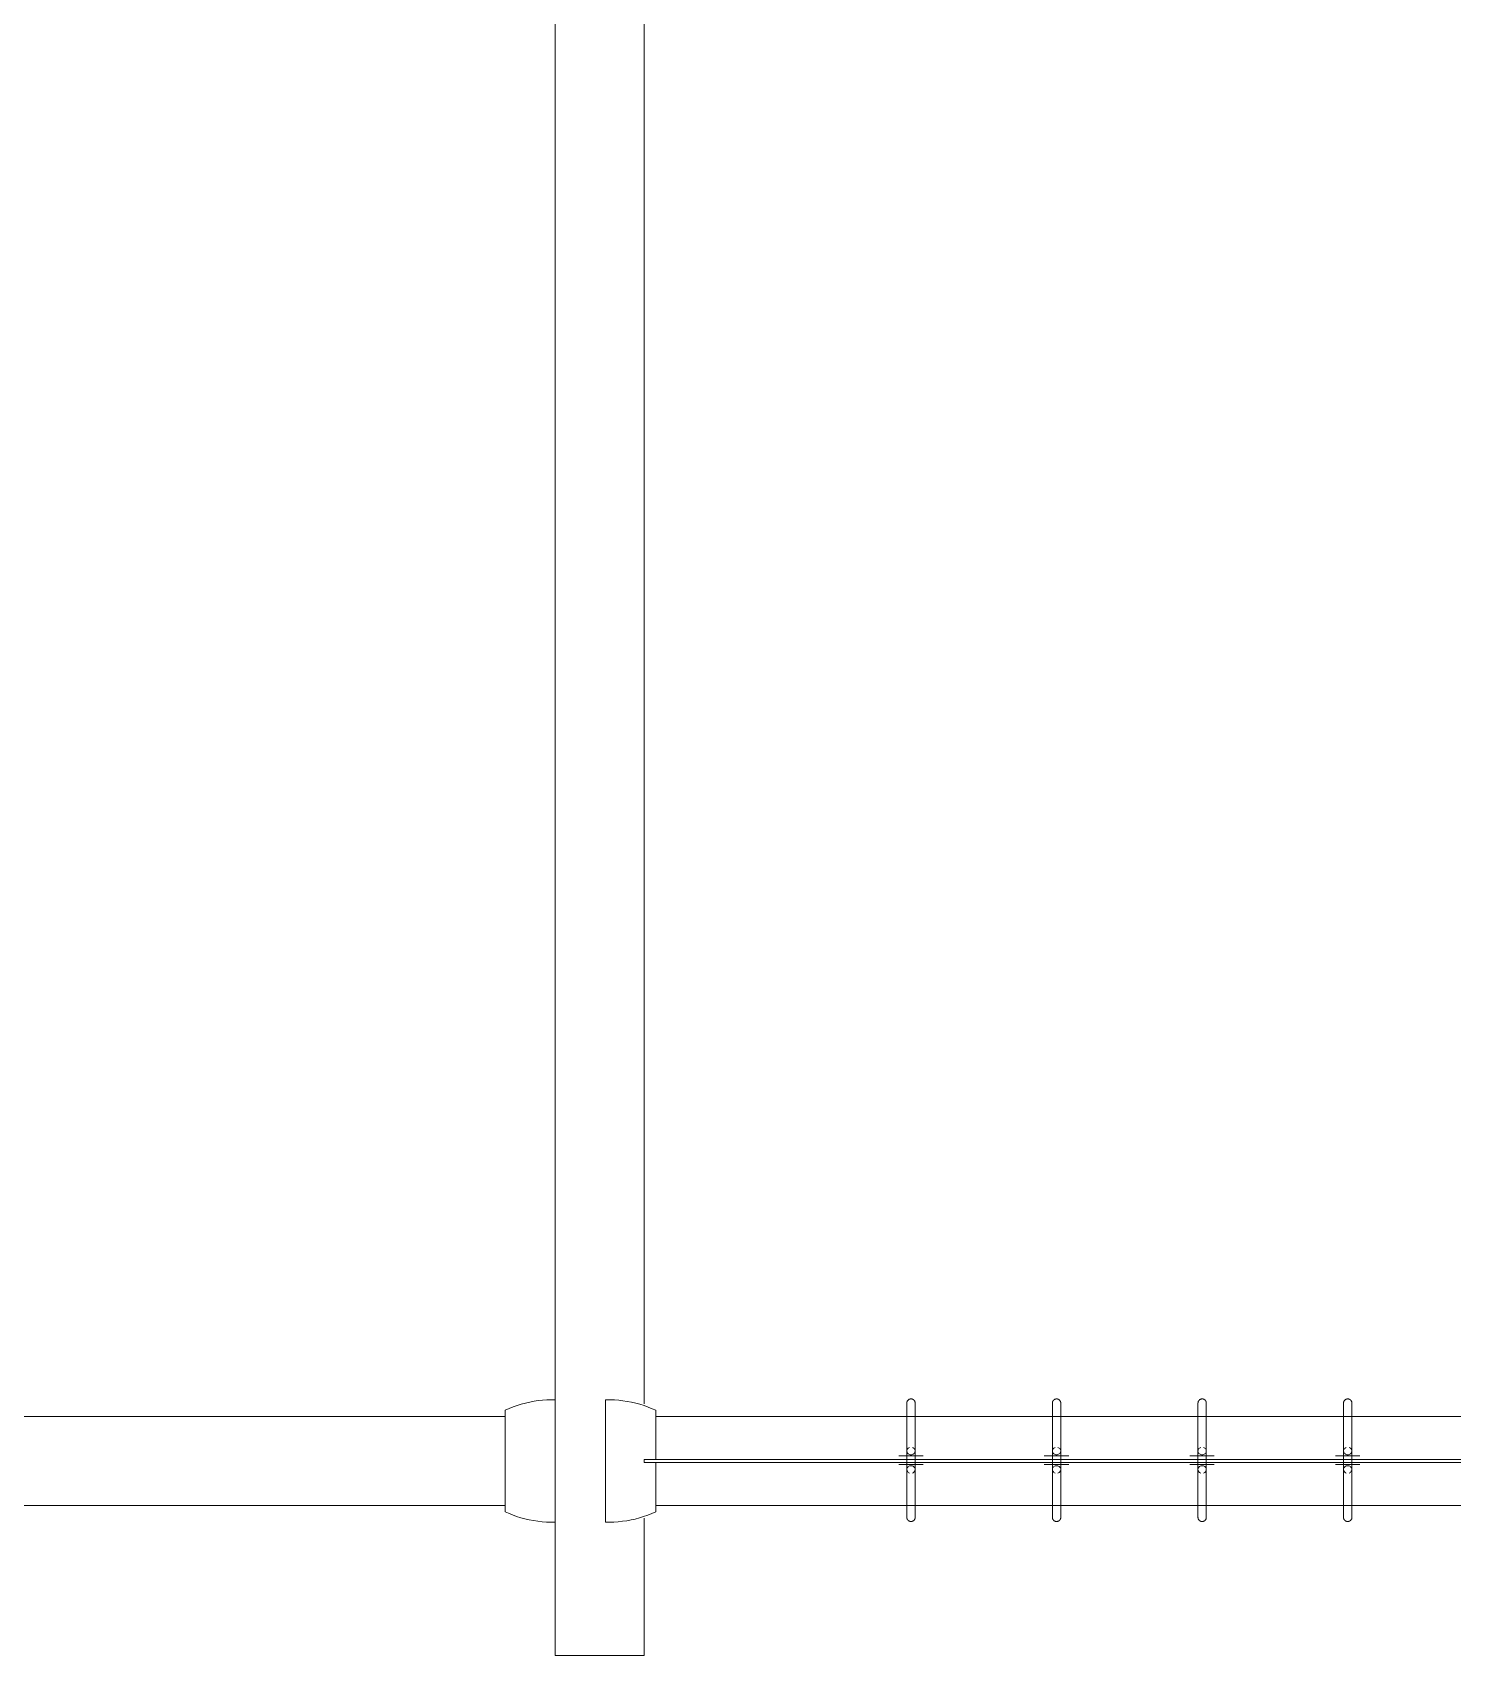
# Model space of a CAD drawing. Header units: inches. Extents: x 899 to 4491, y -721 to 1008.
# Drawn here: x 2213.28 to 2229.24, y 407.54 to 425.79 of the extents above; entities that cross this region are included whole.
import ezdxf

# ---------------------------------------------------------------- set-up
doc = ezdxf.new("R2010")
doc.units = ezdxf.units.IN
doc.header["$MEASUREMENT"] = 0
doc.layers.add('I-WALL', color=2, linetype='Continuous', lineweight=13)
doc.layers.add('P-SANR-FIXT', color=6, linetype='Continuous', lineweight=13)

# ---------------------------------------------------------------- blocks, each defined once
blk = doc.blocks.new('Accessory_Shower_Bobrick_Vinyl-Shower-Curtain - 70 Wide-7268769-FIRST FLOOR CONSTRUCTION')
at = {"layer": 'P-SANR-FIXT', "lineweight": 9}
for p, q in [((-9.046, 0.608), (-9.046, 0.113)), ((-8.953, 0.113), (-8.953, 0.608)), ((-7.41, 0.608), (-7.41, 0.113)), ((-7.316, 0.113), (-7.316, 0.608)), ((-5.774, 0.608), (-5.774, 0.113)), ((-5.68, 0.113), (-5.68, 0.608)), ((-4.137, 0.608), (-4.137, 0.113)), ((-4.043, 0.113), (-4.043, 0.608)), ((-12, 0.016), (12, 0.016)), ((-12, 0.016), (-12, -0.016)), ((-9.137, 0.057), (-8.863, 0.057)), ((-8.863, 0.057), (-9.137, 0.057)), ((-9.071, 0.057), (-8.929, 0.057)), ((-8.929, 0.057), (-9.071, 0.057)), ((-7.501, 0.057), (-7.226, 0.057)), ((-7.226, 0.057), (-7.501, 0.057)), ((-7.435, 0.057), (-7.292, 0.057)), ((-7.292, 0.057), (-7.435, 0.057)), ((-5.865, 0.057), (-5.59, 0.057)), ((-5.59, 0.057), (-5.865, 0.057)), ((-5.799, 0.057), (-5.656, 0.057)), ((-5.656, 0.057), (-5.799, 0.057)), ((-4.228, 0.057), (-3.954, 0.057)), ((-3.954, 0.057), (-4.228, 0.057)), ((-4.162, 0.057), (-4.02, 0.057)), ((-4.02, 0.057), (-4.162, 0.057)), ((12, -0.016), (-12, -0.016)), ((-9.137, -0.04), (-8.863, -0.04)), ((-8.863, -0.04), (-9.137, -0.04)), ((-9.071, -0.04), (-8.929, -0.04)), ((-8.929, -0.04), (-9.071, -0.04)), ((-9.046, -0.095), (-9.046, -0.59)), ((-8.953, -0.59), (-8.953, -0.095)), ((-7.501, -0.04), (-7.226, -0.04)), ((-7.226, -0.04), (-7.501, -0.04)), ((-7.435, -0.04), (-7.292, -0.04)), ((-7.292, -0.04), (-7.435, -0.04)), ((-7.41, -0.095), (-7.41, -0.59)), ((-7.316, -0.59), (-7.316, -0.095)), ((-5.865, -0.04), (-5.59, -0.04)), ((-5.59, -0.04), (-5.865, -0.04)), ((-5.799, -0.04), (-5.656, -0.04)), ((-5.656, -0.04), (-5.799, -0.04)), ((-5.774, -0.095), (-5.774, -0.59)), ((-5.68, -0.59), (-5.68, -0.095)), ((-4.228, -0.04), (-3.954, -0.04)), ((-3.954, -0.04), (-4.228, -0.04)), ((-4.162, -0.04), (-4.02, -0.04)), ((-4.02, -0.04), (-4.162, -0.04)), ((-4.137, -0.095), (-4.137, -0.59)), ((-4.043, -0.59), (-4.043, -0.095))]:
    blk.add_line(p, q, dxfattribs=at)
at = {"layer": 'P-SANR-FIXT', "lineweight": 9, "flags": 128}
for points in [[(-9.046, 0.652), (-9.046, 0.653), (-9.046, 0.655), (-9.046, 0.657), (-9.046, 0.659), (-9.045, 0.661), (-9.045, 0.663), (-9.045, 0.665), (-9.044, 0.666), (-9.043, 0.668), (-9.043, 0.67), (-9.042, 0.672), (-9.041, 0.673), (-9.04, 0.675), (-9.039, 0.676), (-9.038, 0.678), (-9.037, 0.68), (-9.036, 0.681), (-9.035, 0.682), (-9.033, 0.684), (-9.032, 0.685), (-9.031, 0.686), (-9.029, 0.688), (-9.028, 0.689), (-9.026, 0.69), (-9.025, 0.691), (-9.023, 0.692), (-9.022, 0.693), (-9.02, 0.694), (-9.018, 0.695), (-9.016, 0.695), (-9.015, 0.696), (-9.013, 0.696), (-9.011, 0.697), (-9.009, 0.697), (-9.007, 0.698), (-9.006, 0.698), (-9.004, 0.698), (-9.002, 0.698), (-9, 0.698), (-8.999, 0.698)], [(-9.046, 0.608), (-9.046, 0.617), (-9.046, 0.625), (-9.046, 0.632), (-9.046, 0.637), (-9.046, 0.642), (-9.046, 0.646), (-9.046, 0.649), (-9.046, 0.651), (-9.046, 0.652)], [(-9.046, 0.652), (-9.046, 0.651), (-9.046, 0.65), (-9.046, 0.647), (-9.046, 0.643), (-9.046, 0.639), (-9.046, 0.633), (-9.046, 0.627), (-9.046, 0.619), (-9.046, 0.61), (-9.046, 0.601), (-9.046, 0.59), (-9.046, 0.579), (-9.046, 0.567), (-9.046, 0.553), (-9.046, 0.539), (-9.046, 0.524), (-9.046, 0.509), (-9.046, 0.492), (-9.046, 0.475), (-9.046, 0.457), (-9.046, 0.438), (-9.046, 0.418), (-9.046, 0.398), (-9.046, 0.378), (-9.046, 0.356), (-9.046, 0.334), (-9.046, 0.312), (-9.046, 0.289), (-9.046, 0.266), (-9.046, 0.242), (-9.046, 0.218), (-9.046, 0.193), (-9.046, 0.168), (-9.046, 0.143), (-9.046, 0.118), (-9.046, 0.093), (-9.046, 0.067), (-9.046, 0.042), (-9.046, 0.016), (-9.046, -0.01), (-9.046, -0.035), (-9.046, -0.061), (-9.046, -0.086), (-9.046, -0.112), (-9.046, -0.137), (-9.046, -0.162), (-9.046, -0.186), (-9.046, -0.211), (-9.046, -0.235), (-9.046, -0.258), (-9.046, -0.282), (-9.046, -0.304), (-9.046, -0.326), (-9.046, -0.348), (-9.046, -0.369), (-9.046, -0.39), (-9.046, -0.409), (-9.046, -0.429), (-9.046, -0.447), (-9.046, -0.465), (-9.046, -0.482), (-9.046, -0.498), (-9.046, -0.513), (-9.046, -0.528), (-9.046, -0.542), (-9.046, -0.554), (-9.046, -0.566), (-9.046, -0.577), (-9.046, -0.587), (-9.046, -0.596), (-9.046, -0.605), (-9.046, -0.612), (-9.046, -0.618), (-9.046, -0.623), (-9.046, -0.627), (-9.046, -0.63), (-9.046, -0.632), (-9.046, -0.633), (-9.046, -0.634)], [(-8.999, 0.698), (-8.998, 0.698), (-8.996, 0.698), (-8.994, 0.698), (-8.992, 0.698), (-8.99, 0.698), (-8.988, 0.697), (-8.987, 0.697), (-8.985, 0.696), (-8.983, 0.695), (-8.981, 0.695), (-8.979, 0.694), (-8.978, 0.693), (-8.976, 0.692), (-8.975, 0.691), (-8.973, 0.69), (-8.971, 0.689), (-8.97, 0.688), (-8.969, 0.687), (-8.967, 0.686), (-8.966, 0.684), (-8.965, 0.683), (-8.963, 0.681), (-8.962, 0.68), (-8.961, 0.678), (-8.96, 0.677), (-8.959, 0.675), (-8.958, 0.674), (-8.957, 0.672), (-8.956, 0.67), (-8.956, 0.669), (-8.955, 0.667), (-8.955, 0.665), (-8.954, 0.663), (-8.954, 0.661), (-8.953, 0.66), (-8.953, 0.658), (-8.953, 0.656), (-8.953, 0.654), (-8.953, 0.652), (-8.953, 0.652)], [(-8.953, -0.634), (-8.953, -0.633), (-8.953, -0.631), (-8.953, -0.629), (-8.953, -0.625), (-8.953, -0.621), (-8.953, -0.615), (-8.953, -0.608), (-8.953, -0.601), (-8.953, -0.592), (-8.953, -0.583), (-8.953, -0.572), (-8.953, -0.561), (-8.953, -0.549), (-8.953, -0.535), (-8.953, -0.521), (-8.953, -0.506), (-8.953, -0.491), (-8.953, -0.474), (-8.953, -0.457), (-8.953, -0.439), (-8.953, -0.42), (-8.953, -0.4), (-8.953, -0.38), (-8.953, -0.359), (-8.953, -0.338), (-8.953, -0.316), (-8.953, -0.294), (-8.953, -0.271), (-8.953, -0.248), (-8.953, -0.224), (-8.953, -0.2), (-8.953, -0.175), (-8.953, -0.15), (-8.953, -0.125), (-8.953, -0.1), (-8.953, -0.075), (-8.953, -0.049), (-8.953, -0.024), (-8.953, 0.002), (-8.953, 0.028), (-8.953, 0.053), (-8.953, 0.079), (-8.953, 0.105), (-8.953, 0.13), (-8.953, 0.155), (-8.953, 0.18), (-8.953, 0.205), (-8.953, 0.229), (-8.953, 0.253), (-8.953, 0.276), (-8.953, 0.3), (-8.953, 0.322), (-8.953, 0.344), (-8.953, 0.366), (-8.953, 0.387), (-8.953, 0.408), (-8.953, 0.427), (-8.953, 0.447), (-8.953, 0.465), (-8.953, 0.483), (-8.953, 0.5), (-8.953, 0.516), (-8.953, 0.531), (-8.953, 0.546), (-8.953, 0.56), (-8.953, 0.572), (-8.953, 0.584), (-8.953, 0.595), (-8.953, 0.605), (-8.953, 0.614), (-8.953, 0.623), (-8.953, 0.63), (-8.953, 0.636), (-8.953, 0.641), (-8.953, 0.645), (-8.953, 0.648), (-8.953, 0.65), (-8.953, 0.651), (-8.953, 0.652)], [(-8.953, 0.652), (-8.953, 0.651), (-8.953, 0.65), (-8.953, 0.647), (-8.953, 0.643), (-8.953, 0.639), (-8.953, 0.633), (-8.953, 0.627), (-8.953, 0.619), (-8.953, 0.61), (-8.953, 0.608)], [(-7.41, 0.652), (-7.41, 0.653), (-7.41, 0.655), (-7.41, 0.657), (-7.409, 0.659), (-7.409, 0.661), (-7.409, 0.663), (-7.408, 0.665), (-7.408, 0.666), (-7.407, 0.668), (-7.406, 0.67), (-7.406, 0.672), (-7.405, 0.673), (-7.404, 0.675), (-7.403, 0.676), (-7.402, 0.678), (-7.401, 0.68), (-7.4, 0.681), (-7.398, 0.682), (-7.397, 0.684), (-7.396, 0.685), (-7.394, 0.686), (-7.393, 0.688), (-7.391, 0.689), (-7.39, 0.69), (-7.388, 0.691), (-7.387, 0.692), (-7.385, 0.693), (-7.384, 0.694), (-7.382, 0.695), (-7.38, 0.695), (-7.378, 0.696), (-7.377, 0.696), (-7.375, 0.697), (-7.373, 0.697), (-7.371, 0.698), (-7.369, 0.698), (-7.367, 0.698), (-7.365, 0.698), (-7.364, 0.698), (-7.363, 0.698)], [(-7.41, 0.608), (-7.41, 0.617), (-7.41, 0.625), (-7.41, 0.632), (-7.41, 0.637), (-7.41, 0.642), (-7.41, 0.646), (-7.41, 0.649), (-7.41, 0.651), (-7.41, 0.652)], [(-7.41, 0.652), (-7.41, 0.651), (-7.41, 0.65), (-7.41, 0.647), (-7.41, 0.643), (-7.41, 0.639), (-7.41, 0.633), (-7.41, 0.627), (-7.41, 0.619), (-7.41, 0.61), (-7.41, 0.601), (-7.41, 0.59), (-7.41, 0.579), (-7.41, 0.567), (-7.41, 0.553), (-7.41, 0.539), (-7.41, 0.524), (-7.41, 0.509), (-7.41, 0.492), (-7.41, 0.475), (-7.41, 0.457), (-7.41, 0.438), (-7.41, 0.418), (-7.41, 0.398), (-7.41, 0.378), (-7.41, 0.356), (-7.41, 0.334), (-7.41, 0.312), (-7.41, 0.289), (-7.41, 0.266), (-7.41, 0.242), (-7.41, 0.218), (-7.41, 0.193), (-7.41, 0.168), (-7.41, 0.143), (-7.41, 0.118), (-7.41, 0.093), (-7.41, 0.067), (-7.41, 0.042), (-7.41, 0.016), (-7.41, -0.01), (-7.41, -0.035), (-7.41, -0.061), (-7.41, -0.086), (-7.41, -0.112), (-7.41, -0.137), (-7.41, -0.162), (-7.41, -0.186), (-7.41, -0.211), (-7.41, -0.235), (-7.41, -0.258), (-7.41, -0.282), (-7.41, -0.304), (-7.41, -0.326), (-7.41, -0.348), (-7.41, -0.369), (-7.41, -0.39), (-7.41, -0.409), (-7.41, -0.429), (-7.41, -0.447), (-7.41, -0.465), (-7.41, -0.482), (-7.41, -0.498), (-7.41, -0.513), (-7.41, -0.528), (-7.41, -0.542), (-7.41, -0.554), (-7.41, -0.566), (-7.41, -0.577), (-7.41, -0.587), (-7.41, -0.596), (-7.41, -0.605), (-7.41, -0.612), (-7.41, -0.618), (-7.41, -0.623), (-7.41, -0.627), (-7.41, -0.63), (-7.41, -0.632), (-7.41, -0.633), (-7.41, -0.634)], [(-7.363, 0.698), (-7.361, 0.698), (-7.359, 0.698), (-7.357, 0.698), (-7.356, 0.698), (-7.354, 0.698), (-7.352, 0.697), (-7.35, 0.697), (-7.348, 0.696), (-7.347, 0.695), (-7.345, 0.695), (-7.343, 0.694), (-7.341, 0.693), (-7.34, 0.692), (-7.338, 0.691), (-7.337, 0.69), (-7.335, 0.689), (-7.334, 0.688), (-7.332, 0.687), (-7.331, 0.686), (-7.329, 0.684), (-7.328, 0.683), (-7.327, 0.681), (-7.326, 0.68), (-7.325, 0.678), (-7.324, 0.677), (-7.323, 0.675), (-7.322, 0.674), (-7.321, 0.672), (-7.32, 0.67), (-7.319, 0.669), (-7.319, 0.667), (-7.318, 0.665), (-7.318, 0.663), (-7.317, 0.661), (-7.317, 0.66), (-7.317, 0.658), (-7.316, 0.656), (-7.316, 0.654), (-7.316, 0.652), (-7.316, 0.652)], [(-7.316, -0.634), (-7.316, -0.633), (-7.316, -0.631), (-7.316, -0.629), (-7.316, -0.625), (-7.316, -0.621), (-7.316, -0.615), (-7.316, -0.608), (-7.316, -0.601), (-7.316, -0.592), (-7.316, -0.583), (-7.316, -0.572), (-7.316, -0.561), (-7.316, -0.549), (-7.316, -0.535), (-7.316, -0.521), (-7.316, -0.506), (-7.316, -0.491), (-7.316, -0.474), (-7.316, -0.457), (-7.316, -0.439), (-7.316, -0.42), (-7.316, -0.4), (-7.316, -0.38), (-7.316, -0.359), (-7.316, -0.338), (-7.316, -0.316), (-7.316, -0.294), (-7.316, -0.271), (-7.316, -0.248), (-7.316, -0.224), (-7.316, -0.2), (-7.316, -0.175), (-7.316, -0.15), (-7.316, -0.125), (-7.316, -0.1), (-7.316, -0.075), (-7.316, -0.049), (-7.316, -0.024), (-7.316, 0.002), (-7.316, 0.028), (-7.316, 0.053), (-7.316, 0.079), (-7.316, 0.105), (-7.316, 0.13), (-7.316, 0.155), (-7.316, 0.18), (-7.316, 0.205), (-7.316, 0.229), (-7.316, 0.253), (-7.316, 0.276), (-7.316, 0.3), (-7.316, 0.322), (-7.316, 0.344), (-7.316, 0.366), (-7.316, 0.387), (-7.316, 0.408), (-7.316, 0.427), (-7.316, 0.447), (-7.316, 0.465), (-7.316, 0.483), (-7.316, 0.5), (-7.316, 0.516), (-7.316, 0.531), (-7.316, 0.546), (-7.316, 0.56), (-7.316, 0.572), (-7.316, 0.584), (-7.316, 0.595), (-7.316, 0.605), (-7.316, 0.614), (-7.316, 0.623), (-7.316, 0.63), (-7.316, 0.636), (-7.316, 0.641), (-7.316, 0.645), (-7.316, 0.648), (-7.316, 0.65), (-7.316, 0.651), (-7.316, 0.652)], [(-7.316, 0.652), (-7.316, 0.651), (-7.316, 0.65), (-7.316, 0.647), (-7.316, 0.643), (-7.316, 0.639), (-7.316, 0.633), (-7.316, 0.627), (-7.316, 0.619), (-7.316, 0.61), (-7.316, 0.608)], [(-5.774, 0.652), (-5.774, 0.653), (-5.773, 0.655), (-5.773, 0.657), (-5.773, 0.659), (-5.773, 0.661), (-5.772, 0.663), (-5.772, 0.665), (-5.771, 0.666), (-5.771, 0.668), (-5.77, 0.67), (-5.769, 0.672), (-5.768, 0.673), (-5.767, 0.675), (-5.766, 0.676), (-5.765, 0.678), (-5.764, 0.68), (-5.763, 0.681), (-5.762, 0.682), (-5.761, 0.684), (-5.759, 0.685), (-5.758, 0.686), (-5.757, 0.688), (-5.755, 0.689), (-5.754, 0.69), (-5.752, 0.691), (-5.75, 0.692), (-5.749, 0.693), (-5.747, 0.694), (-5.745, 0.695), (-5.744, 0.695), (-5.742, 0.696), (-5.74, 0.696), (-5.738, 0.697), (-5.737, 0.697), (-5.735, 0.698), (-5.733, 0.698), (-5.731, 0.698), (-5.729, 0.698), (-5.727, 0.698), (-5.727, 0.698)], [(-5.774, 0.608), (-5.774, 0.617), (-5.774, 0.625), (-5.774, 0.632), (-5.774, 0.637), (-5.774, 0.642), (-5.774, 0.646), (-5.774, 0.649), (-5.774, 0.651), (-5.774, 0.652)], [(-5.774, 0.652), (-5.774, 0.651), (-5.774, 0.65), (-5.774, 0.647), (-5.774, 0.643), (-5.774, 0.639), (-5.774, 0.633), (-5.774, 0.627), (-5.774, 0.619), (-5.774, 0.61), (-5.774, 0.601), (-5.774, 0.59), (-5.774, 0.579), (-5.774, 0.567), (-5.774, 0.553), (-5.774, 0.539), (-5.774, 0.524), (-5.774, 0.509), (-5.774, 0.492), (-5.774, 0.475), (-5.774, 0.457), (-5.774, 0.438), (-5.774, 0.418), (-5.774, 0.398), (-5.774, 0.378), (-5.774, 0.356), (-5.774, 0.334), (-5.774, 0.312), (-5.774, 0.289), (-5.774, 0.266), (-5.774, 0.242), (-5.774, 0.218), (-5.774, 0.193), (-5.774, 0.168), (-5.774, 0.143), (-5.774, 0.118), (-5.774, 0.093), (-5.774, 0.067), (-5.774, 0.042), (-5.774, 0.016), (-5.774, -0.01), (-5.774, -0.035), (-5.774, -0.061), (-5.774, -0.086), (-5.774, -0.112), (-5.774, -0.137), (-5.774, -0.162), (-5.774, -0.186), (-5.774, -0.211), (-5.774, -0.235), (-5.774, -0.258), (-5.774, -0.282), (-5.774, -0.304), (-5.774, -0.326), (-5.774, -0.348), (-5.774, -0.369), (-5.774, -0.39), (-5.774, -0.409), (-5.774, -0.429), (-5.774, -0.447), (-5.774, -0.465), (-5.774, -0.482), (-5.774, -0.498), (-5.774, -0.513), (-5.774, -0.528), (-5.774, -0.542), (-5.774, -0.554), (-5.774, -0.566), (-5.774, -0.577), (-5.774, -0.587), (-5.774, -0.596), (-5.774, -0.605), (-5.774, -0.612), (-5.774, -0.618), (-5.774, -0.623), (-5.774, -0.627), (-5.774, -0.63), (-5.774, -0.632), (-5.774, -0.633), (-5.774, -0.634)], [(-5.727, 0.698), (-5.725, 0.698), (-5.723, 0.698), (-5.721, 0.698), (-5.719, 0.698), (-5.717, 0.698), (-5.716, 0.697), (-5.714, 0.697), (-5.712, 0.696), (-5.71, 0.695), (-5.708, 0.695), (-5.707, 0.694), (-5.705, 0.693), (-5.703, 0.692), (-5.702, 0.691), (-5.7, 0.69), (-5.699, 0.689), (-5.697, 0.688), (-5.696, 0.687), (-5.694, 0.686), (-5.693, 0.684), (-5.692, 0.683), (-5.691, 0.681), (-5.689, 0.68), (-5.688, 0.678), (-5.687, 0.677), (-5.686, 0.675), (-5.685, 0.674), (-5.685, 0.672), (-5.684, 0.67), (-5.683, 0.669), (-5.682, 0.667), (-5.682, 0.665), (-5.681, 0.663), (-5.681, 0.661), (-5.681, 0.66), (-5.68, 0.658), (-5.68, 0.656), (-5.68, 0.654), (-5.68, 0.652), (-5.68, 0.652)], [(-5.68, -0.634), (-5.68, -0.633), (-5.68, -0.631), (-5.68, -0.629), (-5.68, -0.625), (-5.68, -0.621), (-5.68, -0.615), (-5.68, -0.608), (-5.68, -0.601), (-5.68, -0.592), (-5.68, -0.583), (-5.68, -0.572), (-5.68, -0.561), (-5.68, -0.549), (-5.68, -0.535), (-5.68, -0.521), (-5.68, -0.506), (-5.68, -0.491), (-5.68, -0.474), (-5.68, -0.457), (-5.68, -0.439), (-5.68, -0.42), (-5.68, -0.4), (-5.68, -0.38), (-5.68, -0.359), (-5.68, -0.338), (-5.68, -0.316), (-5.68, -0.294), (-5.68, -0.271), (-5.68, -0.248), (-5.68, -0.224), (-5.68, -0.2), (-5.68, -0.175), (-5.68, -0.15), (-5.68, -0.125), (-5.68, -0.1), (-5.68, -0.075), (-5.68, -0.049), (-5.68, -0.024), (-5.68, 0.002), (-5.68, 0.028), (-5.68, 0.053), (-5.68, 0.079), (-5.68, 0.105), (-5.68, 0.13), (-5.68, 0.155), (-5.68, 0.18), (-5.68, 0.205), (-5.68, 0.229), (-5.68, 0.253), (-5.68, 0.276), (-5.68, 0.3), (-5.68, 0.322), (-5.68, 0.344), (-5.68, 0.366), (-5.68, 0.387), (-5.68, 0.408), (-5.68, 0.427), (-5.68, 0.447), (-5.68, 0.465), (-5.68, 0.483), (-5.68, 0.5), (-5.68, 0.516), (-5.68, 0.531), (-5.68, 0.546), (-5.68, 0.56), (-5.68, 0.572), (-5.68, 0.584), (-5.68, 0.595), (-5.68, 0.605), (-5.68, 0.614), (-5.68, 0.623), (-5.68, 0.63), (-5.68, 0.636), (-5.68, 0.641), (-5.68, 0.645), (-5.68, 0.648), (-5.68, 0.65), (-5.68, 0.651), (-5.68, 0.652)], [(-5.68, 0.652), (-5.68, 0.651), (-5.68, 0.65), (-5.68, 0.647), (-5.68, 0.643), (-5.68, 0.639), (-5.68, 0.633), (-5.68, 0.627), (-5.68, 0.619), (-5.68, 0.61), (-5.68, 0.608)], [(-4.137, 0.652), (-4.137, 0.653), (-4.137, 0.655), (-4.137, 0.657), (-4.137, 0.659), (-4.136, 0.661), (-4.136, 0.663), (-4.135, 0.665), (-4.135, 0.666), (-4.134, 0.668), (-4.134, 0.67), (-4.133, 0.672), (-4.132, 0.673), (-4.131, 0.675), (-4.13, 0.676), (-4.129, 0.678), (-4.128, 0.68), (-4.127, 0.681), (-4.126, 0.682), (-4.124, 0.684), (-4.123, 0.685), (-4.122, 0.686), (-4.12, 0.688), (-4.119, 0.689), (-4.117, 0.69), (-4.116, 0.691), (-4.114, 0.692), (-4.112, 0.693), (-4.111, 0.694), (-4.109, 0.695), (-4.107, 0.695), (-4.106, 0.696), (-4.104, 0.696), (-4.102, 0.697), (-4.1, 0.697), (-4.098, 0.698), (-4.096, 0.698), (-4.095, 0.698), (-4.093, 0.698), (-4.091, 0.698), (-4.09, 0.698)], [(-4.137, 0.608), (-4.137, 0.617), (-4.137, 0.625), (-4.137, 0.632), (-4.137, 0.637), (-4.137, 0.642), (-4.137, 0.646), (-4.137, 0.649), (-4.137, 0.651), (-4.137, 0.652)], [(-4.137, 0.652), (-4.137, 0.651), (-4.137, 0.65), (-4.137, 0.647), (-4.137, 0.643), (-4.137, 0.639), (-4.137, 0.633), (-4.137, 0.627), (-4.137, 0.619), (-4.137, 0.61), (-4.137, 0.601), (-4.137, 0.59), (-4.137, 0.579), (-4.137, 0.567), (-4.137, 0.553), (-4.137, 0.539), (-4.137, 0.524), (-4.137, 0.509), (-4.137, 0.492), (-4.137, 0.475), (-4.137, 0.457), (-4.137, 0.438), (-4.137, 0.418), (-4.137, 0.398), (-4.137, 0.378), (-4.137, 0.356), (-4.137, 0.334), (-4.137, 0.312), (-4.137, 0.289), (-4.137, 0.266), (-4.137, 0.242), (-4.137, 0.218), (-4.137, 0.193), (-4.137, 0.168), (-4.137, 0.143), (-4.137, 0.118), (-4.137, 0.093), (-4.137, 0.067), (-4.137, 0.042), (-4.137, 0.016), (-4.137, -0.01), (-4.137, -0.035), (-4.137, -0.061), (-4.137, -0.086), (-4.137, -0.112), (-4.137, -0.137), (-4.137, -0.162), (-4.137, -0.186), (-4.137, -0.211), (-4.137, -0.235), (-4.137, -0.258), (-4.137, -0.282), (-4.137, -0.304), (-4.137, -0.326), (-4.137, -0.348), (-4.137, -0.369), (-4.137, -0.39), (-4.137, -0.409), (-4.137, -0.429), (-4.137, -0.447), (-4.137, -0.465), (-4.137, -0.482), (-4.137, -0.498), (-4.137, -0.513), (-4.137, -0.528), (-4.137, -0.542), (-4.137, -0.554), (-4.137, -0.566), (-4.137, -0.577), (-4.137, -0.587), (-4.137, -0.596), (-4.137, -0.605), (-4.137, -0.612), (-4.137, -0.618), (-4.137, -0.623), (-4.137, -0.627), (-4.137, -0.63), (-4.137, -0.632), (-4.137, -0.633), (-4.137, -0.634)], [(-4.09, 0.698), (-4.088, 0.698), (-4.087, 0.698), (-4.085, 0.698), (-4.083, 0.698), (-4.081, 0.698), (-4.079, 0.697), (-4.077, 0.697), (-4.076, 0.696), (-4.074, 0.695), (-4.072, 0.695), (-4.07, 0.694), (-4.069, 0.693), (-4.067, 0.692), (-4.065, 0.691), (-4.064, 0.69), (-4.062, 0.689), (-4.061, 0.688), (-4.059, 0.687), (-4.058, 0.686), (-4.057, 0.684), (-4.055, 0.683), (-4.054, 0.681), (-4.053, 0.68), (-4.052, 0.678), (-4.051, 0.677), (-4.05, 0.675), (-4.049, 0.674), (-4.048, 0.672), (-4.047, 0.67), (-4.047, 0.669), (-4.046, 0.667), (-4.045, 0.665), (-4.045, 0.663), (-4.045, 0.661), (-4.044, 0.66), (-4.044, 0.658), (-4.044, 0.656), (-4.044, 0.654), (-4.043, 0.652), (-4.043, 0.652)], [(-4.043, -0.634), (-4.043, -0.633), (-4.043, -0.631), (-4.043, -0.629), (-4.043, -0.625), (-4.043, -0.621), (-4.043, -0.615), (-4.043, -0.608), (-4.043, -0.601), (-4.043, -0.592), (-4.043, -0.583), (-4.043, -0.572), (-4.043, -0.561), (-4.043, -0.549), (-4.043, -0.535), (-4.043, -0.521), (-4.043, -0.506), (-4.043, -0.491), (-4.043, -0.474), (-4.043, -0.457), (-4.043, -0.439), (-4.043, -0.42), (-4.043, -0.4), (-4.043, -0.38), (-4.043, -0.359), (-4.043, -0.338), (-4.043, -0.316), (-4.043, -0.294), (-4.043, -0.271), (-4.043, -0.248), (-4.043, -0.224), (-4.043, -0.2), (-4.043, -0.175), (-4.043, -0.15), (-4.043, -0.125), (-4.043, -0.1), (-4.043, -0.075), (-4.043, -0.049), (-4.043, -0.024), (-4.043, 0.002), (-4.043, 0.028), (-4.043, 0.053), (-4.043, 0.079), (-4.043, 0.105), (-4.043, 0.13), (-4.043, 0.155), (-4.043, 0.18), (-4.043, 0.205), (-4.043, 0.229), (-4.043, 0.253), (-4.043, 0.276), (-4.043, 0.3), (-4.043, 0.322), (-4.043, 0.344), (-4.043, 0.366), (-4.043, 0.387), (-4.043, 0.408), (-4.043, 0.427), (-4.043, 0.447), (-4.043, 0.465), (-4.043, 0.483), (-4.043, 0.5), (-4.043, 0.516), (-4.043, 0.531), (-4.043, 0.546), (-4.043, 0.56), (-4.043, 0.572), (-4.043, 0.584), (-4.043, 0.595), (-4.043, 0.605), (-4.043, 0.614), (-4.043, 0.623), (-4.043, 0.63), (-4.043, 0.636), (-4.043, 0.641), (-4.043, 0.645), (-4.043, 0.648), (-4.043, 0.65), (-4.043, 0.651), (-4.043, 0.652)], [(-4.043, 0.652), (-4.043, 0.651), (-4.043, 0.65), (-4.043, 0.647), (-4.043, 0.643), (-4.043, 0.639), (-4.043, 0.633), (-4.043, 0.627), (-4.043, 0.619), (-4.043, 0.61), (-4.043, 0.608)], [(-9.046, 0.013), (-9.046, 0.018), (-9.046, 0.023), (-9.046, 0.028), (-9.046, 0.032), (-9.046, 0.037), (-9.046, 0.042), (-9.046, 0.046), (-9.046, 0.051), (-9.046, 0.055), (-9.046, 0.06), (-9.046, 0.064), (-9.046, 0.068), (-9.046, 0.072), (-9.046, 0.076), (-9.046, 0.08), (-9.046, 0.084), (-9.046, 0.088), (-9.046, 0.091), (-9.046, 0.095), (-9.046, 0.098), (-9.046, 0.101), (-9.046, 0.104), (-9.046, 0.107), (-9.046, 0.11), (-9.046, 0.112), (-9.046, 0.113)], [(-8.953, 0.113), (-8.953, 0.11), (-8.953, 0.108), (-8.953, 0.105), (-8.953, 0.102), (-8.953, 0.099), (-8.953, 0.095), (-8.953, 0.092), (-8.953, 0.089), (-8.953, 0.085), (-8.953, 0.081), (-8.953, 0.077), (-8.953, 0.073), (-8.953, 0.069), (-8.953, 0.065), (-8.953, 0.061), (-8.953, 0.056), (-8.953, 0.052), (-8.953, 0.047), (-8.953, 0.043), (-8.953, 0.038), (-8.953, 0.033), (-8.953, 0.029), (-8.953, 0.024), (-8.953, 0.019), (-8.953, 0.014)], [(-7.41, 0.013), (-7.41, 0.018), (-7.41, 0.023), (-7.41, 0.028), (-7.41, 0.032), (-7.41, 0.037), (-7.41, 0.042), (-7.41, 0.046), (-7.41, 0.051), (-7.41, 0.055), (-7.41, 0.06), (-7.41, 0.064), (-7.41, 0.068), (-7.41, 0.072), (-7.41, 0.076), (-7.41, 0.08), (-7.41, 0.084), (-7.41, 0.088), (-7.41, 0.091), (-7.41, 0.095), (-7.41, 0.098), (-7.41, 0.101), (-7.41, 0.104), (-7.41, 0.107), (-7.41, 0.11), (-7.41, 0.112), (-7.41, 0.113)], [(-7.316, 0.113), (-7.316, 0.11), (-7.316, 0.108), (-7.316, 0.105), (-7.316, 0.102), (-7.316, 0.099), (-7.316, 0.095), (-7.316, 0.092), (-7.316, 0.089), (-7.316, 0.085), (-7.316, 0.081), (-7.316, 0.077), (-7.316, 0.073), (-7.316, 0.069), (-7.316, 0.065), (-7.316, 0.061), (-7.316, 0.056), (-7.316, 0.052), (-7.316, 0.047), (-7.316, 0.043), (-7.316, 0.038), (-7.316, 0.033), (-7.316, 0.029), (-7.316, 0.024), (-7.316, 0.019), (-7.316, 0.014)], [(-5.774, 0.013), (-5.774, 0.018), (-5.774, 0.023), (-5.774, 0.028), (-5.774, 0.032), (-5.774, 0.037), (-5.774, 0.042), (-5.774, 0.046), (-5.774, 0.051), (-5.774, 0.055), (-5.774, 0.06), (-5.774, 0.064), (-5.774, 0.068), (-5.774, 0.072), (-5.774, 0.076), (-5.774, 0.08), (-5.774, 0.084), (-5.774, 0.088), (-5.774, 0.091), (-5.774, 0.095), (-5.774, 0.098), (-5.774, 0.101), (-5.774, 0.104), (-5.774, 0.107), (-5.774, 0.11), (-5.774, 0.112), (-5.774, 0.113)], [(-5.68, 0.113), (-5.68, 0.11), (-5.68, 0.108), (-5.68, 0.105), (-5.68, 0.102), (-5.68, 0.099), (-5.68, 0.095), (-5.68, 0.092), (-5.68, 0.089), (-5.68, 0.085), (-5.68, 0.081), (-5.68, 0.077), (-5.68, 0.073), (-5.68, 0.069), (-5.68, 0.065), (-5.68, 0.061), (-5.68, 0.056), (-5.68, 0.052), (-5.68, 0.047), (-5.68, 0.043), (-5.68, 0.038), (-5.68, 0.033), (-5.68, 0.029), (-5.68, 0.024), (-5.68, 0.019), (-5.68, 0.014)], [(-4.137, 0.013), (-4.137, 0.018), (-4.137, 0.023), (-4.137, 0.028), (-4.137, 0.032), (-4.137, 0.037), (-4.137, 0.042), (-4.137, 0.046), (-4.137, 0.051), (-4.137, 0.055), (-4.137, 0.06), (-4.137, 0.064), (-4.137, 0.068), (-4.137, 0.072), (-4.137, 0.076), (-4.137, 0.08), (-4.137, 0.084), (-4.137, 0.088), (-4.137, 0.091), (-4.137, 0.095), (-4.137, 0.098), (-4.137, 0.101), (-4.137, 0.104), (-4.137, 0.107), (-4.137, 0.11), (-4.137, 0.112), (-4.137, 0.113)], [(-4.043, 0.113), (-4.043, 0.11), (-4.043, 0.108), (-4.043, 0.105), (-4.043, 0.102), (-4.043, 0.099), (-4.043, 0.095), (-4.043, 0.092), (-4.043, 0.089), (-4.043, 0.085), (-4.043, 0.081), (-4.043, 0.077), (-4.043, 0.073), (-4.043, 0.069), (-4.043, 0.065), (-4.043, 0.061), (-4.043, 0.056), (-4.043, 0.052), (-4.043, 0.047), (-4.043, 0.043), (-4.043, 0.038), (-4.043, 0.033), (-4.043, 0.029), (-4.043, 0.024), (-4.043, 0.019), (-4.043, 0.014)], [(-9.046, -0.095), (-9.046, -0.092), (-9.046, -0.09), (-9.046, -0.087), (-9.046, -0.084), (-9.046, -0.081), (-9.046, -0.077), (-9.046, -0.074), (-9.046, -0.07), (-9.046, -0.067), (-9.046, -0.063), (-9.046, -0.059), (-9.046, -0.055), (-9.046, -0.051), (-9.046, -0.047), (-9.046, -0.043), (-9.046, -0.038), (-9.046, -0.034), (-9.046, -0.029), (-9.046, -0.025), (-9.046, -0.02), (-9.046, -0.015)], [(-8.953, -0.014), (-8.953, -0.019), (-8.953, -0.024), (-8.953, -0.028), (-8.953, -0.033), (-8.953, -0.037), (-8.953, -0.042), (-8.953, -0.046), (-8.953, -0.05), (-8.953, -0.054), (-8.953, -0.058), (-8.953, -0.062), (-8.953, -0.066), (-8.953, -0.07), (-8.953, -0.073), (-8.953, -0.077), (-8.953, -0.08), (-8.953, -0.083), (-8.953, -0.086), (-8.953, -0.089), (-8.953, -0.092), (-8.953, -0.094), (-8.953, -0.095)], [(-7.41, -0.095), (-7.41, -0.092), (-7.41, -0.09), (-7.41, -0.087), (-7.41, -0.084), (-7.41, -0.081), (-7.41, -0.077), (-7.41, -0.074), (-7.41, -0.07), (-7.41, -0.067), (-7.41, -0.063), (-7.41, -0.059), (-7.41, -0.055), (-7.41, -0.051), (-7.41, -0.047), (-7.41, -0.043), (-7.41, -0.038), (-7.41, -0.034), (-7.41, -0.029), (-7.41, -0.025), (-7.41, -0.02), (-7.41, -0.015)], [(-7.316, -0.014), (-7.316, -0.019), (-7.316, -0.024), (-7.316, -0.028), (-7.316, -0.033), (-7.316, -0.037), (-7.316, -0.042), (-7.316, -0.046), (-7.316, -0.05), (-7.316, -0.054), (-7.316, -0.058), (-7.316, -0.062), (-7.316, -0.066), (-7.316, -0.07), (-7.316, -0.073), (-7.316, -0.077), (-7.316, -0.08), (-7.316, -0.083), (-7.316, -0.086), (-7.316, -0.089), (-7.316, -0.092), (-7.316, -0.094), (-7.316, -0.095)], [(-5.774, -0.095), (-5.774, -0.092), (-5.774, -0.09), (-5.774, -0.087), (-5.774, -0.084), (-5.774, -0.081), (-5.774, -0.077), (-5.774, -0.074), (-5.774, -0.07), (-5.774, -0.067), (-5.774, -0.063), (-5.774, -0.059), (-5.774, -0.055), (-5.774, -0.051), (-5.774, -0.047), (-5.774, -0.043), (-5.774, -0.038), (-5.774, -0.034), (-5.774, -0.029), (-5.774, -0.025), (-5.774, -0.02), (-5.774, -0.015)], [(-5.68, -0.014), (-5.68, -0.019), (-5.68, -0.024), (-5.68, -0.028), (-5.68, -0.033), (-5.68, -0.037), (-5.68, -0.042), (-5.68, -0.046), (-5.68, -0.05), (-5.68, -0.054), (-5.68, -0.058), (-5.68, -0.062), (-5.68, -0.066), (-5.68, -0.07), (-5.68, -0.073), (-5.68, -0.077), (-5.68, -0.08), (-5.68, -0.083), (-5.68, -0.086), (-5.68, -0.089), (-5.68, -0.092), (-5.68, -0.094), (-5.68, -0.095)], [(-4.137, -0.095), (-4.137, -0.092), (-4.137, -0.09), (-4.137, -0.087), (-4.137, -0.084), (-4.137, -0.081), (-4.137, -0.077), (-4.137, -0.074), (-4.137, -0.07), (-4.137, -0.067), (-4.137, -0.063), (-4.137, -0.059), (-4.137, -0.055), (-4.137, -0.051), (-4.137, -0.047), (-4.137, -0.043), (-4.137, -0.038), (-4.137, -0.034), (-4.137, -0.029), (-4.137, -0.025), (-4.137, -0.02), (-4.137, -0.015)], [(-4.043, -0.014), (-4.043, -0.019), (-4.043, -0.024), (-4.043, -0.028), (-4.043, -0.033), (-4.043, -0.037), (-4.043, -0.042), (-4.043, -0.046), (-4.043, -0.05), (-4.043, -0.054), (-4.043, -0.058), (-4.043, -0.062), (-4.043, -0.066), (-4.043, -0.07), (-4.043, -0.073), (-4.043, -0.077), (-4.043, -0.08), (-4.043, -0.083), (-4.043, -0.086), (-4.043, -0.089), (-4.043, -0.092), (-4.043, -0.094), (-4.043, -0.095)], [(-9.046, -0.634), (-9.046, -0.633), (-9.046, -0.631), (-9.046, -0.629), (-9.046, -0.625), (-9.046, -0.621), (-9.046, -0.615), (-9.046, -0.608), (-9.046, -0.601), (-9.046, -0.592), (-9.046, -0.59)], [(-8.999, -0.68), (-9.001, -0.68), (-9.003, -0.68), (-9.005, -0.68), (-9.007, -0.68), (-9.009, -0.679), (-9.011, -0.679), (-9.012, -0.679), (-9.014, -0.678), (-9.016, -0.677), (-9.018, -0.677), (-9.019, -0.676), (-9.021, -0.675), (-9.023, -0.674), (-9.024, -0.673), (-9.026, -0.672), (-9.027, -0.671), (-9.029, -0.67), (-9.03, -0.669), (-9.032, -0.667), (-9.033, -0.666), (-9.034, -0.665), (-9.036, -0.663), (-9.037, -0.662), (-9.038, -0.66), (-9.039, -0.659), (-9.04, -0.657), (-9.041, -0.656), (-9.042, -0.654), (-9.042, -0.652), (-9.043, -0.65), (-9.044, -0.649), (-9.044, -0.647), (-9.045, -0.645), (-9.045, -0.643), (-9.046, -0.641), (-9.046, -0.64), (-9.046, -0.638), (-9.046, -0.636), (-9.046, -0.634), (-9.046, -0.634)], [(-8.953, -0.634), (-8.953, -0.635), (-8.953, -0.637), (-8.953, -0.639), (-8.953, -0.641), (-8.954, -0.643), (-8.954, -0.645), (-8.954, -0.646), (-8.955, -0.648), (-8.956, -0.65), (-8.956, -0.652), (-8.957, -0.653), (-8.958, -0.655), (-8.959, -0.657), (-8.96, -0.658), (-8.961, -0.66), (-8.962, -0.661), (-8.963, -0.663), (-8.964, -0.664), (-8.965, -0.666), (-8.967, -0.667), (-8.968, -0.668), (-8.97, -0.67), (-8.971, -0.671), (-8.973, -0.672), (-8.974, -0.673), (-8.976, -0.674), (-8.977, -0.675), (-8.979, -0.676), (-8.981, -0.676), (-8.982, -0.677), (-8.984, -0.678), (-8.986, -0.678), (-8.988, -0.679), (-8.99, -0.679), (-8.991, -0.68), (-8.993, -0.68), (-8.995, -0.68), (-8.997, -0.68), (-8.999, -0.68), (-8.999, -0.68)], [(-8.953, -0.59), (-8.953, -0.599), (-8.953, -0.607), (-8.953, -0.614), (-8.953, -0.619), (-8.953, -0.624), (-8.953, -0.628), (-8.953, -0.631), (-8.953, -0.633), (-8.953, -0.633)], [(-7.41, -0.634), (-7.41, -0.633), (-7.41, -0.631), (-7.41, -0.629), (-7.41, -0.625), (-7.41, -0.621), (-7.41, -0.615), (-7.41, -0.608), (-7.41, -0.601), (-7.41, -0.592), (-7.41, -0.59)], [(-7.363, -0.68), (-7.365, -0.68), (-7.367, -0.68), (-7.369, -0.68), (-7.371, -0.68), (-7.372, -0.679), (-7.374, -0.679), (-7.376, -0.679), (-7.378, -0.678), (-7.38, -0.677), (-7.381, -0.677), (-7.383, -0.676), (-7.385, -0.675), (-7.386, -0.674), (-7.388, -0.673), (-7.39, -0.672), (-7.391, -0.671), (-7.393, -0.67), (-7.394, -0.669), (-7.395, -0.667), (-7.397, -0.666), (-7.398, -0.665), (-7.399, -0.663), (-7.4, -0.662), (-7.401, -0.66), (-7.403, -0.659), (-7.404, -0.657), (-7.404, -0.656), (-7.405, -0.654), (-7.406, -0.652), (-7.407, -0.65), (-7.407, -0.649), (-7.408, -0.647), (-7.409, -0.645), (-7.409, -0.643), (-7.409, -0.641), (-7.41, -0.64), (-7.41, -0.638), (-7.41, -0.636), (-7.41, -0.634), (-7.41, -0.634)], [(-7.316, -0.634), (-7.316, -0.635), (-7.316, -0.637), (-7.317, -0.639), (-7.317, -0.641), (-7.317, -0.643), (-7.318, -0.645), (-7.318, -0.646), (-7.319, -0.648), (-7.319, -0.65), (-7.32, -0.652), (-7.321, -0.653), (-7.322, -0.655), (-7.322, -0.657), (-7.323, -0.658), (-7.324, -0.66), (-7.325, -0.661), (-7.327, -0.663), (-7.328, -0.664), (-7.329, -0.666), (-7.33, -0.667), (-7.332, -0.668), (-7.333, -0.67), (-7.335, -0.671), (-7.336, -0.672), (-7.338, -0.673), (-7.339, -0.674), (-7.341, -0.675), (-7.343, -0.676), (-7.344, -0.676), (-7.346, -0.677), (-7.348, -0.678), (-7.35, -0.678), (-7.351, -0.679), (-7.353, -0.679), (-7.355, -0.68), (-7.357, -0.68), (-7.359, -0.68), (-7.361, -0.68), (-7.363, -0.68), (-7.363, -0.68)], [(-7.316, -0.59), (-7.316, -0.599), (-7.316, -0.607), (-7.316, -0.614), (-7.316, -0.619), (-7.316, -0.624), (-7.316, -0.628), (-7.316, -0.631), (-7.316, -0.633), (-7.316, -0.633)], [(-5.774, -0.634), (-5.774, -0.633), (-5.774, -0.631), (-5.774, -0.629), (-5.774, -0.625), (-5.774, -0.621), (-5.774, -0.615), (-5.774, -0.608), (-5.774, -0.601), (-5.774, -0.592), (-5.774, -0.59)], [(-5.727, -0.68), (-5.729, -0.68), (-5.73, -0.68), (-5.732, -0.68), (-5.734, -0.68), (-5.736, -0.679), (-5.738, -0.679), (-5.74, -0.679), (-5.741, -0.678), (-5.743, -0.677), (-5.745, -0.677), (-5.747, -0.676), (-5.748, -0.675), (-5.75, -0.674), (-5.752, -0.673), (-5.753, -0.672), (-5.755, -0.671), (-5.756, -0.67), (-5.758, -0.669), (-5.759, -0.667), (-5.76, -0.666), (-5.762, -0.665), (-5.763, -0.663), (-5.764, -0.662), (-5.765, -0.66), (-5.766, -0.659), (-5.767, -0.657), (-5.768, -0.656), (-5.769, -0.654), (-5.77, -0.652), (-5.77, -0.65), (-5.771, -0.649), (-5.772, -0.647), (-5.772, -0.645), (-5.773, -0.643), (-5.773, -0.641), (-5.773, -0.64), (-5.773, -0.638), (-5.774, -0.636), (-5.774, -0.634), (-5.774, -0.634)], [(-5.68, -0.634), (-5.68, -0.635), (-5.68, -0.637), (-5.68, -0.639), (-5.68, -0.641), (-5.681, -0.643), (-5.681, -0.645), (-5.682, -0.646), (-5.682, -0.648), (-5.683, -0.65), (-5.684, -0.652), (-5.684, -0.653), (-5.685, -0.655), (-5.686, -0.657), (-5.687, -0.658), (-5.688, -0.66), (-5.689, -0.661), (-5.69, -0.663), (-5.691, -0.664), (-5.693, -0.666), (-5.694, -0.667), (-5.695, -0.668), (-5.697, -0.67), (-5.698, -0.671), (-5.7, -0.672), (-5.701, -0.673), (-5.703, -0.674), (-5.705, -0.675), (-5.706, -0.676), (-5.708, -0.676), (-5.71, -0.677), (-5.712, -0.678), (-5.713, -0.678), (-5.715, -0.679), (-5.717, -0.679), (-5.719, -0.68), (-5.721, -0.68), (-5.722, -0.68), (-5.724, -0.68), (-5.726, -0.68), (-5.727, -0.68)], [(-5.68, -0.59), (-5.68, -0.599), (-5.68, -0.607), (-5.68, -0.614), (-5.68, -0.619), (-5.68, -0.624), (-5.68, -0.628), (-5.68, -0.631), (-5.68, -0.633), (-5.68, -0.633)], [(-4.137, -0.634), (-4.137, -0.633), (-4.137, -0.631), (-4.137, -0.629), (-4.137, -0.625), (-4.137, -0.621), (-4.137, -0.615), (-4.137, -0.608), (-4.137, -0.601), (-4.137, -0.592), (-4.137, -0.59)], [(-4.09, -0.68), (-4.092, -0.68), (-4.094, -0.68), (-4.096, -0.68), (-4.098, -0.68), (-4.1, -0.679), (-4.102, -0.679), (-4.103, -0.679), (-4.105, -0.678), (-4.107, -0.677), (-4.109, -0.677), (-4.11, -0.676), (-4.112, -0.675), (-4.114, -0.674), (-4.115, -0.673), (-4.117, -0.672), (-4.118, -0.671), (-4.12, -0.67), (-4.121, -0.669), (-4.123, -0.667), (-4.124, -0.666), (-4.125, -0.665), (-4.126, -0.663), (-4.128, -0.662), (-4.129, -0.66), (-4.13, -0.659), (-4.131, -0.657), (-4.132, -0.656), (-4.133, -0.654), (-4.133, -0.652), (-4.134, -0.65), (-4.135, -0.649), (-4.135, -0.647), (-4.136, -0.645), (-4.136, -0.643), (-4.137, -0.641), (-4.137, -0.64), (-4.137, -0.638), (-4.137, -0.636), (-4.137, -0.634), (-4.137, -0.634)], [(-4.043, -0.634), (-4.044, -0.635), (-4.044, -0.637), (-4.044, -0.639), (-4.044, -0.641), (-4.044, -0.643), (-4.045, -0.645), (-4.045, -0.646), (-4.046, -0.648), (-4.046, -0.65), (-4.047, -0.652), (-4.048, -0.653), (-4.049, -0.655), (-4.05, -0.657), (-4.051, -0.658), (-4.052, -0.66), (-4.053, -0.661), (-4.054, -0.663), (-4.055, -0.664), (-4.056, -0.666), (-4.058, -0.667), (-4.059, -0.668), (-4.061, -0.67), (-4.062, -0.671), (-4.063, -0.672), (-4.065, -0.673), (-4.067, -0.674), (-4.068, -0.675), (-4.07, -0.676), (-4.072, -0.676), (-4.073, -0.677), (-4.075, -0.678), (-4.077, -0.678), (-4.079, -0.679), (-4.081, -0.679), (-4.082, -0.68), (-4.084, -0.68), (-4.086, -0.68), (-4.088, -0.68), (-4.09, -0.68), (-4.09, -0.68)], [(-4.043, -0.59), (-4.043, -0.599), (-4.043, -0.607), (-4.043, -0.614), (-4.043, -0.619), (-4.043, -0.624), (-4.043, -0.628), (-4.043, -0.631), (-4.043, -0.633), (-4.043, -0.633)]]:
    blk.add_lwpolyline(points, dxfattribs=at)
at = {"layer": 'P-SANR-FIXT', "lineweight": 9}
for points in [[(-8.999, 0.071), (-9.005, 0.071), (-9.016, 0.072), (-9.03, 0.08), (-9.041, 0.091), (-9.047, 0.105), (-9.047, 0.12), (-9.041, 0.134), (-9.03, 0.146), (-9.021, 0.151), (-9.016, 0.153)], [(-8.983, 0.153), (-8.978, 0.151), (-8.969, 0.146), (-8.958, 0.134), (-8.952, 0.12), (-8.952, 0.105), (-8.958, 0.091), (-8.969, 0.08), (-8.983, 0.072), (-8.994, 0.071), (-8.999, 0.071)], [(-7.363, 0.071), (-7.369, 0.071), (-7.379, 0.072), (-7.394, 0.08), (-7.405, 0.091), (-7.41, 0.105), (-7.41, 0.12), (-7.405, 0.134), (-7.394, 0.146), (-7.384, 0.151), (-7.379, 0.153)], [(-7.347, 0.153), (-7.342, 0.151), (-7.332, 0.146), (-7.322, 0.134), (-7.316, 0.12), (-7.316, 0.105), (-7.322, 0.091), (-7.332, 0.08), (-7.347, 0.072), (-7.358, 0.071), (-7.363, 0.071)], [(-5.727, 0.071), (-5.732, 0.071), (-5.743, 0.072), (-5.757, 0.08), (-5.768, 0.091), (-5.774, 0.105), (-5.774, 0.12), (-5.768, 0.134), (-5.758, 0.146), (-5.748, 0.151), (-5.743, 0.153)], [(-5.711, 0.153), (-5.706, 0.151), (-5.696, 0.146), (-5.685, 0.134), (-5.68, 0.12), (-5.68, 0.105), (-5.685, 0.091), (-5.696, 0.08), (-5.71, 0.072), (-5.721, 0.071), (-5.727, 0.071)], [(-4.09, 0.071), (-4.096, 0.071), (-4.107, 0.072), (-4.121, 0.08), (-4.132, 0.091), (-4.137, 0.105), (-4.137, 0.12), (-4.132, 0.134), (-4.121, 0.146), (-4.112, 0.151), (-4.106, 0.153)], [(-4.074, 0.153), (-4.069, 0.151), (-4.06, 0.146), (-4.049, 0.134), (-4.043, 0.12), (-4.043, 0.105), (-4.049, 0.091), (-4.06, 0.08), (-4.074, 0.072), (-4.085, 0.071), (-4.09, 0.071)], [(-8.999, -0.053), (-9.005, -0.053), (-9.016, -0.054), (-9.03, -0.062), (-9.041, -0.073), (-9.047, -0.087), (-9.047, -0.102), (-9.041, -0.116), (-9.03, -0.128), (-9.021, -0.133), (-9.016, -0.135)], [(-8.983, -0.135), (-8.978, -0.133), (-8.969, -0.128), (-8.958, -0.116), (-8.952, -0.102), (-8.952, -0.087), (-8.958, -0.073), (-8.969, -0.062), (-8.983, -0.054), (-8.994, -0.053), (-8.999, -0.053)], [(-7.363, -0.053), (-7.369, -0.053), (-7.379, -0.054), (-7.394, -0.062), (-7.405, -0.073), (-7.41, -0.087), (-7.41, -0.102), (-7.405, -0.116), (-7.394, -0.128), (-7.384, -0.133), (-7.379, -0.135)], [(-7.347, -0.135), (-7.342, -0.133), (-7.332, -0.128), (-7.322, -0.116), (-7.316, -0.102), (-7.316, -0.087), (-7.322, -0.073), (-7.332, -0.062), (-7.347, -0.054), (-7.358, -0.053), (-7.363, -0.053)], [(-5.727, -0.053), (-5.732, -0.053), (-5.743, -0.054), (-5.757, -0.062), (-5.768, -0.073), (-5.774, -0.087), (-5.774, -0.102), (-5.768, -0.116), (-5.758, -0.128), (-5.748, -0.133), (-5.743, -0.135)], [(-5.711, -0.135), (-5.706, -0.133), (-5.696, -0.128), (-5.685, -0.116), (-5.68, -0.102), (-5.68, -0.087), (-5.685, -0.073), (-5.696, -0.062), (-5.71, -0.054), (-5.721, -0.053), (-5.727, -0.053)], [(-4.09, -0.053), (-4.096, -0.053), (-4.107, -0.054), (-4.121, -0.062), (-4.132, -0.073), (-4.137, -0.087), (-4.137, -0.102), (-4.132, -0.116), (-4.121, -0.128), (-4.112, -0.133), (-4.106, -0.135)], [(-4.074, -0.135), (-4.069, -0.133), (-4.06, -0.128), (-4.049, -0.116), (-4.043, -0.102), (-4.043, -0.087), (-4.049, -0.073), (-4.06, -0.062), (-4.074, -0.054), (-4.085, -0.053), (-4.09, -0.053)]]:
    blk.add_open_spline(points, degree=3, dxfattribs=at)
blk = doc.blocks.new('Accessory_Shower_Bobrick_B-207 - 72W-7280602-FIRST FLOOR CONSTRUCTION')
at = {"layer": 'P-SANR-FIXT', "lineweight": 9}
for p, q in [((-1021.379, 410.411), (-1021.379, 409.741)), ((-1020.816, 409.741), (-1020.816, 410.294)), ((-989.941, 409.153), (-989.941, 410.294)), ((-989.379, 410.411), (-989.379, 409.036)), ((-989.941, 410.223), (-1020.816, 410.223)), ((-1020.816, 410.156), (-1020.816, 410.223)), ((-1021.379, 409.706), (-1021.379, 409.036)), ((-1020.816, 409.153), (-1020.816, 409.706)), ((-1020.816, 409.223), (-1020.816, 409.29)), ((-1020.816, 409.223), (-989.941, 409.223))]:
    blk.add_line(p, q, dxfattribs=at)
at = {"layer": 'P-SANR-FIXT', "lineweight": 9, "flags": 128}
for points in [[(-1021.379, 410.411), (-1021.33, 410.411), (-1021.281, 410.41), (-1021.233, 410.407), (-1021.184, 410.401), (-1021.136, 410.394), (-1021.088, 410.385), (-1021.04, 410.374), (-1020.993, 410.361), (-1020.947, 410.346), (-1020.901, 410.33), (-1020.855, 410.311), (-1020.816, 410.294)], [(-989.941, 410.294), (-989.897, 410.314), (-989.852, 410.332), (-989.806, 410.348), (-989.759, 410.363), (-989.712, 410.375), (-989.664, 410.386), (-989.616, 410.395), (-989.568, 410.402), (-989.519, 410.407), (-989.471, 410.41), (-989.422, 410.411), (-989.379, 410.411)], [(-1020.816, 409.153), (-1020.861, 409.133), (-1020.906, 409.115), (-1020.952, 409.099), (-1020.999, 409.084), (-1021.046, 409.071), (-1021.094, 409.061), (-1021.142, 409.052), (-1021.19, 409.045), (-1021.238, 409.04), (-1021.287, 409.037), (-1021.336, 409.036), (-1021.379, 409.036)], [(-989.379, 409.036), (-989.428, 409.036), (-989.476, 409.037), (-989.525, 409.04), (-989.574, 409.046), (-989.622, 409.053), (-989.67, 409.062), (-989.718, 409.073), (-989.765, 409.086), (-989.811, 409.1), (-989.857, 409.117), (-989.902, 409.136), (-989.941, 409.153)]]:
    blk.add_lwpolyline(points, dxfattribs=at)
blk = doc.blocks.new('Accessory_Shower_Bobrick_B-207 - 72W-V82-FIRST FLOOR CONSTRUCTION')
at = {"layer": 'P-SANR-FIXT', "lineweight": 9}
for p, q in [((-988.811, 410.411), (-988.811, 409.036)), ((-988.248, 409.741), (-988.248, 410.294)), ((-957.373, 409.153), (-957.373, 410.294)), ((-956.811, 410.411), (-956.811, 409.036)), ((-957.373, 410.223), (-988.248, 410.223)), ((-988.248, 410.156), (-988.248, 410.223)), ((-988.248, 409.153), (-988.248, 409.706)), ((-988.248, 409.223), (-988.248, 409.29)), ((-988.248, 409.223), (-957.373, 409.223))]:
    blk.add_line(p, q, dxfattribs=at)
at = {"layer": 'P-SANR-FIXT', "lineweight": 9, "flags": 128}
for points in [[(-988.811, 410.411), (-988.762, 410.411), (-988.713, 410.41), (-988.664, 410.407), (-988.616, 410.401), (-988.568, 410.394), (-988.52, 410.385), (-988.472, 410.374), (-988.425, 410.361), (-988.378, 410.346), (-988.332, 410.33), (-988.287, 410.311), (-988.248, 410.294)], [(-957.373, 410.294), (-957.329, 410.314), (-957.283, 410.332), (-957.237, 410.348), (-957.191, 410.363), (-957.144, 410.375), (-957.096, 410.386), (-957.048, 410.395), (-957, 410.402), (-956.951, 410.407), (-956.902, 410.41), (-956.854, 410.411), (-956.811, 410.411)], [(-988.248, 409.153), (-988.293, 409.133), (-988.338, 409.115), (-988.384, 409.099), (-988.431, 409.084), (-988.478, 409.071), (-988.525, 409.061), (-988.573, 409.052), (-988.622, 409.045), (-988.67, 409.04), (-988.719, 409.037), (-988.768, 409.036), (-988.811, 409.036)], [(-956.811, 409.036), (-956.859, 409.036), (-956.908, 409.037), (-956.957, 409.04), (-957.006, 409.046), (-957.054, 409.053), (-957.102, 409.062), (-957.149, 409.073), (-957.196, 409.086), (-957.243, 409.1), (-957.289, 409.117), (-957.334, 409.136), (-957.373, 409.153)]]:
    blk.add_lwpolyline(points, dxfattribs=at)

msp = doc.modelspace()

# ---------------------------------------------------------------- linework, layer by layer
at = {"layer": 'I-WALL'}
for p, q in [((2219.156, 467.036), (2219.156, 410.411)), ((2220.156, 410.366), (2220.156, 467.036)), ((2219.156, 409.238), (2219.156, 409.187)), ((2219.156, 409.036), (2219.156, 407.536)), ((2220.156, 407.536), (2220.156, 409.081)), ((2219.156, 407.536), (2220.156, 407.536))]:
    msp.add_line(p, q, dxfattribs=at)

# ---------------------------------------------------------------- block references
at = {"layer": 'P-SANR-FIXT', "lineweight": 9}
for name, p in [('Accessory_Shower_Bobrick_B-207 - 72W-7280602-FIRST FLOOR CONSTRUCTION', (3208.535, 0)), ('Accessory_Shower_Bobrick_B-207 - 72W-V82-FIRST FLOOR CONSTRUCTION', (3208.535, 0)), ('Accessory_Shower_Bobrick_Vinyl-Shower-Curtain - 70 Wide-7268769-FIRST FLOOR CONSTRUCTION', (2232.156, 409.723))]:
    msp.add_blockref(name, p, dxfattribs=at)

doc.saveas('drawing.dxf')
